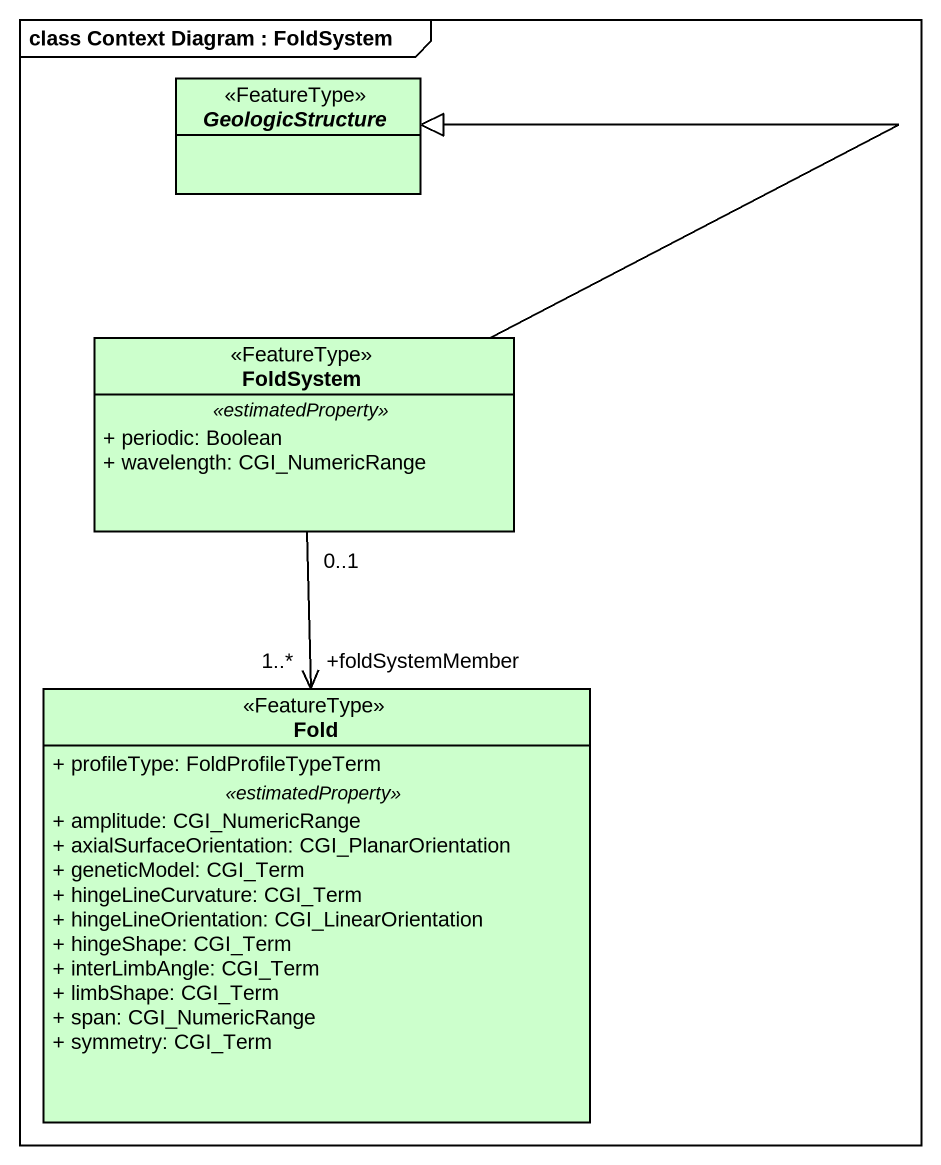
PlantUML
@startuml
mainframe class Context Diagram : FoldSystem
hide circle
hide empty members
skinparam classAttributeIconSize 0
abstract class GeologicStructure <<FeatureType>> #CCFFCC
class FoldSystem <<FeatureType>> #CCFFCC {
  .. <<estimatedProperty>> ..
  + periodic: Boolean
  + wavelength: CGI_NumericRange
}
class Fold <<FeatureType>> #CCFFCC {
  + profileType: FoldProfileTypeTerm
  .. <<estimatedProperty>> ..
  + amplitude: CGI_NumericRange
  + axialSurfaceOrientation: CGI_PlanarOrientation
  + geneticModel: CGI_Term
  + hingeLineCurvature: CGI_Term
  + hingeLineOrientation: CGI_LinearOrientation
  + hingeShape: CGI_Term
  + interLimbAngle: CGI_Term
  + limbShape: CGI_Term
  + span: CGI_NumericRange
  + symmetry: CGI_Term
}
FoldSystem -up-|> GeologicStructure
FoldSystem "0..1" --> "+foldSystemMember\n1..*" Fold
@enduml
